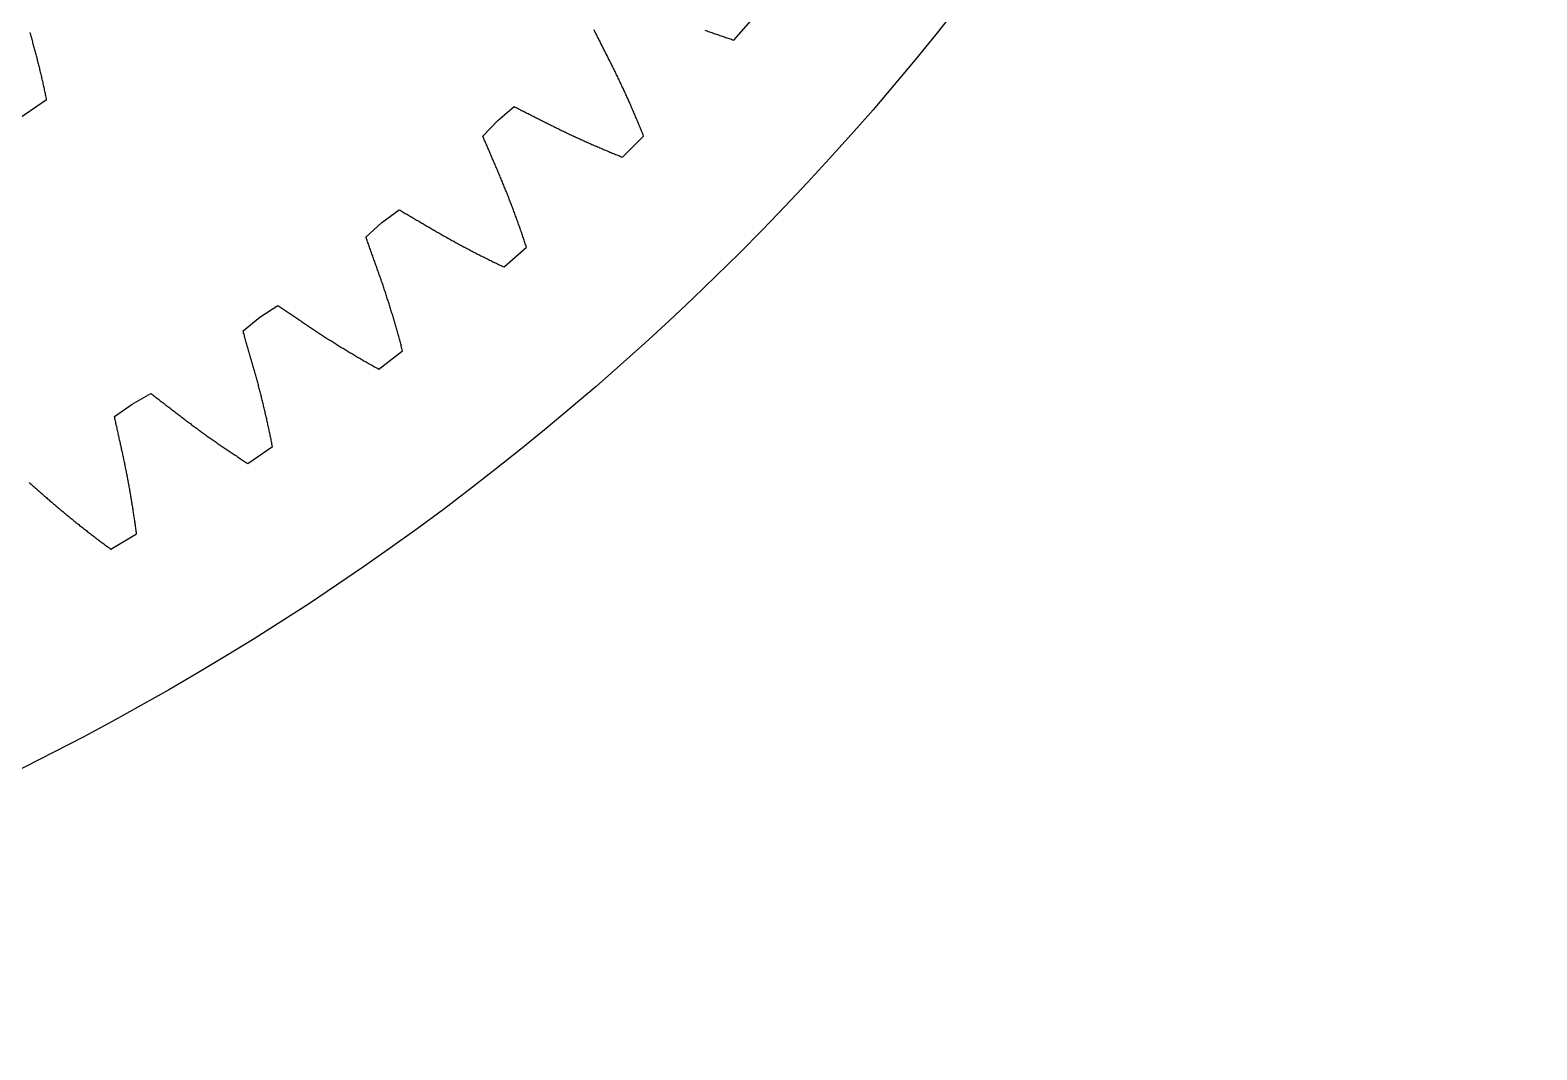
# Model space of a CAD drawing. Header units: metres. Extents: x -108 to 108, y -108 to 108.
# Drawn here: x 48.4 to 108.5, y -108.5 to -67.8 of the extents above; entities that cross this region are included whole.
import ezdxf

# ---------------------------------------------------------------- set-up
doc = ezdxf.new("R2010")
doc.units = ezdxf.units.M

msp = doc.modelspace()

# ---------------------------------------------------------------- linework, layer by layer
for points in [[(48.414, -85.878), (48.45, -85.91), (48.486, -85.941), (48.522, -85.972), (48.558, -86.004), (48.594, -86.035), (48.63, -86.067), (48.666, -86.098), (48.701, -86.129), (48.737, -86.161), (48.773, -86.192), (48.809, -86.224), (48.845, -86.255), (48.881, -86.286), (48.917, -86.318), (48.953, -86.349), (48.988, -86.381), (49.024, -86.412), (49.06, -86.443), (49.096, -86.475), (49.132, -86.506), (49.168, -86.538), (49.204, -86.569), (49.24, -86.6), (49.276, -86.632), (49.312, -86.663), (49.348, -86.694), (49.384, -86.725), (49.42, -86.756), (49.457, -86.787), (49.493, -86.818), (49.53, -86.849), (49.566, -86.88), (49.603, -86.911), (49.639, -86.942), (49.676, -86.973), (49.713, -87.004), (49.75, -87.035), (49.787, -87.065), (49.824, -87.096), (49.861, -87.127), (49.898, -87.157), (49.935, -87.188), (49.972, -87.219), (50.009, -87.249), (50.046, -87.28), (50.084, -87.31), (50.121, -87.341), (50.159, -87.371), (50.196, -87.401), (50.234, -87.432), (50.271, -87.462), (50.309, -87.492), (50.347, -87.522), (50.385, -87.552), (50.422, -87.583), (50.46, -87.613), (50.498, -87.643), (50.536, -87.673), (50.574, -87.703), (50.613, -87.733), (50.651, -87.763), (50.689, -87.792), (50.727, -87.822), (50.766, -87.852), (50.804, -87.882), (50.842, -87.912), (50.881, -87.941), (50.92, -87.971), (50.958, -88.001), (50.997, -88.03), (51.036, -88.06), (51.074, -88.089), (51.113, -88.119), (51.152, -88.148), (51.191, -88.178), (51.23, -88.207), (51.269, -88.236), (51.308, -88.266), (51.347, -88.295), (51.387, -88.324), (51.426, -88.354), (51.465, -88.383), (51.505, -88.412), (51.544, -88.441), (51.584, -88.47), (51.623, -88.499), (51.663, -88.528), (52.689, -87.921), (52.683, -87.872), (52.676, -87.824), (52.67, -87.775), (52.663, -87.727), (52.657, -87.678), (52.65, -87.63), (52.643, -87.581), (52.637, -87.533), (52.63, -87.484), (52.623, -87.436), (52.616, -87.387), (52.609, -87.339), (52.602, -87.291), (52.595, -87.242), (52.588, -87.194), (52.581, -87.146), (52.574, -87.098), (52.566, -87.05), (52.559, -87.002), (52.551, -86.953), (52.544, -86.905), (52.536, -86.857), (52.529, -86.809), (52.521, -86.761), (52.514, -86.713), (52.506, -86.666), (52.498, -86.618), (52.49, -86.57), (52.482, -86.522), (52.474, -86.474), (52.466, -86.426), (52.458, -86.379), (52.45, -86.331), (52.442, -86.283), (52.433, -86.236), (52.425, -86.188), (52.417, -86.141), (52.408, -86.093), (52.4, -86.046), (52.391, -85.998), (52.382, -85.951), (52.374, -85.903), (52.365, -85.856), (52.356, -85.809), (52.347, -85.761), (52.338, -85.714), (52.329, -85.667), (52.32, -85.62), (52.311, -85.572), (52.302, -85.525), (52.293, -85.478), (52.283, -85.431), (52.274, -85.384), (52.265, -85.337), (52.255, -85.29), (52.246, -85.243), (52.236, -85.196), (52.226, -85.149), (52.217, -85.103), (52.207, -85.056), (52.197, -85.009), (52.187, -84.962), (52.177, -84.916), (52.167, -84.869), (52.157, -84.822), (52.147, -84.776), (52.137, -84.729), (52.126, -84.683), (52.116, -84.636), (52.106, -84.59), (52.096, -84.543), (52.085, -84.497), (52.075, -84.45), (52.065, -84.403), (52.055, -84.357), (52.044, -84.31), (52.034, -84.264), (52.024, -84.217), (52.014, -84.171), (52.003, -84.124), (51.993, -84.077), (51.983, -84.031), (51.973, -83.984), (51.962, -83.938), (51.952, -83.891), (51.942, -83.845), (51.932, -83.798), (51.922, -83.751), (51.911, -83.705), (51.901, -83.658), (51.891, -83.612), (51.881, -83.565), (51.87, -83.518), (51.86, -83.472), (51.85, -83.425), (51.84, -83.378), (51.829, -83.332), (51.819, -83.285), (51.809, -83.239), (52.511, -82.744), (52.511, -82.744), (53.257, -82.319), (53.295, -82.348), (53.333, -82.378), (53.371, -82.407), (53.409, -82.436), (53.447, -82.465), (53.484, -82.494), (53.522, -82.523), (53.56, -82.552), (53.598, -82.581), (53.636, -82.61), (53.673, -82.64), (53.711, -82.669), (53.749, -82.698), (53.787, -82.727), (53.825, -82.756), (53.862, -82.785), (53.9, -82.814), (53.938, -82.843), (53.976, -82.872), (54.013, -82.902), (54.051, -82.931), (54.089, -82.96), (54.127, -82.989), (54.165, -83.018), (54.202, -83.047), (54.24, -83.076), (54.278, -83.105), (54.316, -83.134), (54.353, -83.163), (54.391, -83.192), (54.429, -83.221), (54.467, -83.251), (54.504, -83.28), (54.542, -83.309), (54.58, -83.338), (54.618, -83.367), (54.656, -83.395), (54.694, -83.424), (54.732, -83.453), (54.77, -83.482), (54.809, -83.511), (54.847, -83.539), (54.885, -83.568), (54.924, -83.597), (54.962, -83.625), (55.001, -83.654), (55.039, -83.682), (55.078, -83.711), (55.116, -83.739), (55.155, -83.767), (55.194, -83.796), (55.233, -83.824), (55.272, -83.852), (55.311, -83.881), (55.35, -83.909), (55.389, -83.937), (55.428, -83.965), (55.467, -83.993), (55.506, -84.021), (55.546, -84.049), (55.585, -84.077), (55.624, -84.105), (55.664, -84.133), (55.703, -84.16), (55.743, -84.188), (55.783, -84.216), (55.822, -84.244), (55.862, -84.271), (55.902, -84.299), (55.942, -84.327), (55.981, -84.354), (56.021, -84.382), (56.061, -84.409), (56.101, -84.436), (56.142, -84.464), (56.182, -84.491), (56.222, -84.518), (56.262, -84.546), (56.302, -84.573), (56.343, -84.6), (56.383, -84.627), (56.424, -84.654), (56.464, -84.681), (56.505, -84.709), (56.545, -84.736), (56.586, -84.762), (56.627, -84.789), (56.668, -84.816), (56.708, -84.843), (56.749, -84.87), (56.79, -84.897), (56.831, -84.923), (56.872, -84.95), (56.913, -84.977), (56.954, -85.003), (56.996, -85.03), (57.037, -85.056), (57.078, -85.083), (57.119, -85.109), (58.106, -84.439), (58.096, -84.391), (58.087, -84.343), (58.077, -84.295), (58.068, -84.247), (58.058, -84.199), (58.049, -84.151), (58.039, -84.103), (58.029, -84.055), (58.019, -84.007), (58.009, -83.959), (57.999, -83.911), (57.989, -83.863), (57.979, -83.816), (57.969, -83.768), (57.959, -83.72), (57.949, -83.672), (57.939, -83.625), (57.928, -83.577), (57.918, -83.53), (57.908, -83.482), (57.897, -83.435), (57.887, -83.387), (57.876, -83.34), (57.865, -83.292), (57.855, -83.245), (57.844, -83.198), (57.833, -83.15), (57.822, -83.103), (57.811, -83.056), (57.8, -83.009), (57.789, -82.962), (57.778, -82.914), (57.767, -82.867), (57.756, -82.82), (57.745, -82.773), (57.733, -82.726), (57.722, -82.679), (57.711, -82.632), (57.699, -82.586), (57.688, -82.539), (57.676, -82.492), (57.664, -82.445), (57.653, -82.398), (57.641, -82.352), (57.629, -82.305), (57.617, -82.259), (57.605, -82.212), (57.593, -82.165), (57.581, -82.119), (57.569, -82.072), (57.557, -82.026), (57.545, -81.98), (57.532, -81.933), (57.52, -81.887), (57.507, -81.841), (57.495, -81.794), (57.482, -81.748), (57.47, -81.702), (57.457, -81.656), (57.444, -81.61), (57.432, -81.564), (57.419, -81.518), (57.406, -81.472), (57.393, -81.426), (57.38, -81.38), (57.367, -81.334), (57.354, -81.288), (57.341, -81.243), (57.328, -81.197), (57.314, -81.151), (57.301, -81.105), (57.288, -81.059), (57.275, -81.014), (57.262, -80.968), (57.249, -80.922), (57.236, -80.876), (57.222, -80.83), (57.209, -80.784), (57.196, -80.739), (57.183, -80.693), (57.17, -80.647), (57.157, -80.601), (57.144, -80.555), (57.13, -80.509), (57.117, -80.463), (57.104, -80.418), (57.091, -80.372), (57.078, -80.326), (57.065, -80.28), (57.052, -80.234), (57.038, -80.188), (57.025, -80.142), (57.012, -80.097), (56.999, -80.051), (56.986, -80.005), (56.973, -79.959), (56.959, -79.913), (56.946, -79.867), (56.933, -79.821), (57.603, -79.284), (57.603, -79.284), (58.321, -78.813), (58.361, -78.839), (58.4, -78.866), (58.44, -78.893), (58.48, -78.92), (58.519, -78.946), (58.559, -78.973), (58.598, -79), (58.638, -79.026), (58.677, -79.053), (58.717, -79.08), (58.756, -79.106), (58.796, -79.133), (58.836, -79.16), (58.875, -79.186), (58.915, -79.213), (58.954, -79.24), (58.994, -79.266), (59.033, -79.293), (59.073, -79.32), (59.112, -79.346), (59.152, -79.373), (59.191, -79.4), (59.231, -79.426), (59.27, -79.453), (59.31, -79.48), (59.349, -79.506), (59.389, -79.533), (59.428, -79.56), (59.468, -79.586), (59.508, -79.613), (59.547, -79.64), (59.587, -79.666), (59.626, -79.693), (59.666, -79.719), (59.705, -79.746), (59.745, -79.773), (59.785, -79.799), (59.824, -79.825), (59.864, -79.852), (59.904, -79.878), (59.944, -79.904), (59.984, -79.931), (60.024, -79.957), (60.064, -79.983), (60.104, -80.009), (60.145, -80.035), (60.185, -80.061), (60.225, -80.087), (60.266, -80.113), (60.306, -80.139), (60.347, -80.165), (60.387, -80.191), (60.428, -80.216), (60.468, -80.242), (60.509, -80.268), (60.55, -80.293), (60.591, -80.319), (60.632, -80.344), (60.673, -80.37), (60.714, -80.395), (60.755, -80.421), (60.796, -80.446), (60.837, -80.471), (60.878, -80.497), (60.919, -80.522), (60.96, -80.547), (61.002, -80.572), (61.043, -80.597), (61.085, -80.623), (61.126, -80.648), (61.168, -80.673), (61.209, -80.697), (61.251, -80.722), (61.293, -80.747), (61.334, -80.772), (61.376, -80.797), (61.418, -80.822), (61.46, -80.846), (61.502, -80.871), (61.544, -80.895), (61.586, -80.92), (61.628, -80.945), (61.67, -80.969), (61.712, -80.993), (61.754, -81.018), (61.797, -81.042), (61.839, -81.066), (61.881, -81.091), (61.924, -81.115), (61.966, -81.139), (62.009, -81.163), (62.051, -81.187), (62.094, -81.211), (62.137, -81.235), (62.179, -81.259), (62.222, -81.283), (62.265, -81.307), (62.308, -81.331), (62.351, -81.355), (63.293, -80.624), (63.281, -80.577), (63.268, -80.529), (63.256, -80.482), (63.243, -80.434), (63.23, -80.387), (63.218, -80.34), (63.205, -80.292), (63.192, -80.245), (63.18, -80.198), (63.167, -80.151), (63.154, -80.104), (63.141, -80.057), (63.128, -80.01), (63.115, -79.963), (63.102, -79.916), (63.088, -79.869), (63.075, -79.822), (63.062, -79.775), (63.049, -79.728), (63.035, -79.681), (63.022, -79.635), (63.008, -79.588), (62.995, -79.541), (62.981, -79.495), (62.968, -79.448), (62.954, -79.401), (62.94, -79.355), (62.926, -79.308), (62.912, -79.262), (62.898, -79.216), (62.885, -79.169), (62.87, -79.123), (62.856, -79.077), (62.842, -79.03), (62.828, -78.984), (62.814, -78.938), (62.8, -78.892), (62.785, -78.846), (62.771, -78.8), (62.756, -78.754), (62.742, -78.708), (62.727, -78.662), (62.713, -78.616), (62.698, -78.57), (62.683, -78.524), (62.668, -78.478), (62.654, -78.433), (62.639, -78.387), (62.624, -78.341), (62.609, -78.296), (62.594, -78.25), (62.578, -78.205), (62.563, -78.159), (62.548, -78.114), (62.533, -78.068), (62.517, -78.023), (62.502, -77.978), (62.487, -77.932), (62.471, -77.887), (62.455, -77.842), (62.44, -77.797), (62.424, -77.752), (62.408, -77.707), (62.393, -77.662), (62.377, -77.617), (62.361, -77.572), (62.345, -77.527), (62.329, -77.482), (62.313, -77.437), (62.297, -77.392), (62.281, -77.347), (62.265, -77.302), (62.249, -77.257), (62.233, -77.212), (62.217, -77.167), (62.201, -77.123), (62.185, -77.078), (62.169, -77.033), (62.153, -76.988), (62.137, -76.943), (62.121, -76.898), (62.105, -76.853), (62.089, -76.808), (62.073, -76.763), (62.057, -76.718), (62.041, -76.673), (62.025, -76.628), (62.009, -76.583), (61.993, -76.538), (61.977, -76.494), (61.961, -76.449), (61.945, -76.404), (61.929, -76.359), (61.913, -76.314), (61.897, -76.269), (61.881, -76.224), (61.865, -76.179), (61.849, -76.134), (61.833, -76.089), (62.468, -75.51), (62.468, -75.51), (63.155, -74.995), (63.196, -75.019), (63.237, -75.044), (63.278, -75.068), (63.32, -75.092), (63.361, -75.116), (63.402, -75.14), (63.443, -75.164), (63.484, -75.188), (63.525, -75.213), (63.566, -75.237), (63.608, -75.261), (63.649, -75.285), (63.69, -75.309), (63.731, -75.333), (63.772, -75.357), (63.813, -75.382), (63.854, -75.406), (63.896, -75.43), (63.937, -75.454), (63.978, -75.478), (64.019, -75.502), (64.06, -75.526), (64.101, -75.551), (64.142, -75.575), (64.183, -75.599), (64.225, -75.623), (64.266, -75.647), (64.307, -75.671), (64.348, -75.695), (64.389, -75.719), (64.43, -75.743), (64.471, -75.768), (64.512, -75.792), (64.553, -75.816), (64.595, -75.84), (64.636, -75.864), (64.677, -75.888), (64.719, -75.912), (64.76, -75.935), (64.802, -75.959), (64.843, -75.983), (64.885, -76.006), (64.926, -76.03), (64.968, -76.054), (65.01, -76.077), (65.051, -76.101), (65.093, -76.124), (65.135, -76.148), (65.177, -76.171), (65.219, -76.194), (65.261, -76.217), (65.303, -76.241), (65.345, -76.264), (65.388, -76.287), (65.43, -76.31), (65.472, -76.333), (65.514, -76.356), (65.557, -76.379), (65.599, -76.402), (65.642, -76.425), (65.684, -76.447), (65.727, -76.47), (65.77, -76.493), (65.812, -76.515), (65.855, -76.538), (65.898, -76.561), (65.941, -76.583), (65.983, -76.605), (66.026, -76.628), (66.069, -76.65), (66.112, -76.673), (66.155, -76.695), (66.199, -76.717), (66.242, -76.739), (66.285, -76.761), (66.328, -76.784), (66.372, -76.806), (66.415, -76.828), (66.458, -76.85), (66.502, -76.871), (66.545, -76.893), (66.589, -76.915), (66.632, -76.937), (66.676, -76.959), (66.72, -76.98), (66.763, -77.002), (66.807, -77.024), (66.851, -77.045), (66.895, -77.067), (66.939, -77.088), (66.983, -77.11), (67.027, -77.131), (67.071, -77.152), (67.115, -77.174), (67.159, -77.195), (67.203, -77.216), (67.248, -77.237), (67.292, -77.258), (67.336, -77.279), (68.23, -76.491), (68.215, -76.444), (68.2, -76.398), (68.184, -76.351), (68.169, -76.305), (68.153, -76.258), (68.138, -76.212), (68.122, -76.165), (68.106, -76.119), (68.091, -76.073), (68.075, -76.026), (68.059, -75.98), (68.043, -75.934), (68.027, -75.888), (68.011, -75.842), (67.995, -75.796), (67.979, -75.75), (67.963, -75.704), (67.947, -75.658), (67.93, -75.612), (67.914, -75.566), (67.898, -75.52), (67.881, -75.475), (67.865, -75.429), (67.848, -75.383), (67.832, -75.337), (67.815, -75.292), (67.799, -75.246), (67.782, -75.201), (67.765, -75.155), (67.748, -75.11), (67.731, -75.064), (67.715, -75.019), (67.698, -74.974), (67.681, -74.928), (67.664, -74.883), (67.646, -74.838), (67.629, -74.793), (67.612, -74.748), (67.595, -74.703), (67.577, -74.658), (67.56, -74.613), (67.543, -74.568), (67.525, -74.523), (67.508, -74.478), (67.49, -74.433), (67.472, -74.389), (67.455, -74.344), (67.437, -74.299), (67.419, -74.255), (67.401, -74.21), (67.383, -74.165), (67.366, -74.121), (67.348, -74.076), (67.329, -74.032), (67.311, -73.988), (67.293, -73.943), (67.275, -73.899), (67.257, -73.855), (67.238, -73.811), (67.22, -73.767), (67.202, -73.723), (67.183, -73.679), (67.164, -73.635), (67.146, -73.591), (67.127, -73.547), (67.108, -73.503), (67.09, -73.459), (67.071, -73.415), (67.052, -73.371), (67.033, -73.328), (67.015, -73.284), (66.996, -73.24), (66.977, -73.196), (66.958, -73.152), (66.94, -73.109), (66.921, -73.065), (66.902, -73.021), (66.883, -72.977), (66.864, -72.933), (66.846, -72.889), (66.827, -72.846), (66.808, -72.802), (66.789, -72.758), (66.77, -72.714), (66.752, -72.67), (66.733, -72.626), (66.714, -72.583), (66.695, -72.539), (66.676, -72.495), (66.658, -72.451), (66.639, -72.407), (66.62, -72.363), (66.601, -72.319), (66.583, -72.276), (66.564, -72.232), (66.545, -72.188), (66.526, -72.144), (66.507, -72.1), (66.488, -72.056), (67.086, -71.439), (67.086, -71.439), (67.739, -70.882), (67.782, -70.903), (67.824, -70.925), (67.867, -70.946), (67.91, -70.968), (67.952, -70.989), (67.995, -71.011), (68.037, -71.032), (68.08, -71.054), (68.123, -71.075), (68.165, -71.097), (68.208, -71.118), (68.25, -71.14), (68.293, -71.161), (68.336, -71.183), (68.378, -71.204), (68.421, -71.226), (68.463, -71.247), (68.506, -71.269), (68.548, -71.29), (68.591, -71.312), (68.633, -71.333), (68.676, -71.355), (68.719, -71.376), (68.761, -71.398), (68.804, -71.419), (68.846, -71.441), (68.889, -71.462), (68.931, -71.484), (68.974, -71.505), (69.016, -71.527), (69.059, -71.548), (69.101, -71.57), (69.144, -71.591), (69.187, -71.613), (69.229, -71.634), (69.272, -71.655), (69.315, -71.677), (69.357, -71.698), (69.4, -71.719), (69.443, -71.74), (69.486, -71.761), (69.529, -71.782), (69.572, -71.803), (69.615, -71.824), (69.658, -71.845), (69.702, -71.866), (69.745, -71.887), (69.788, -71.907), (69.831, -71.928), (69.875, -71.949), (69.918, -71.969), (69.962, -71.99), (70.005, -72.01), (70.049, -72.031), (70.092, -72.051), (70.136, -72.071), (70.18, -72.092), (70.223, -72.112), (70.267, -72.132), (70.311, -72.152), (70.355, -72.172), (70.399, -72.192), (70.443, -72.212), (70.487, -72.232), (70.531, -72.252), (70.575, -72.272), (70.619, -72.291), (70.663, -72.311), (70.708, -72.331), (70.752, -72.35), (70.796, -72.37), (70.841, -72.39), (70.885, -72.409), (70.93, -72.428), (70.974, -72.448), (71.019, -72.467), (71.063, -72.486), (71.108, -72.506), (71.153, -72.525), (71.197, -72.544), (71.242, -72.563), (71.287, -72.582), (71.332, -72.601), (71.377, -72.62), (71.422, -72.639), (71.467, -72.658), (71.512, -72.677), (71.557, -72.695), (71.602, -72.714), (71.647, -72.733), (71.692, -72.751), (71.738, -72.77), (71.783, -72.789), (71.828, -72.807), (71.874, -72.826), (71.919, -72.844), (71.965, -72.862), (72.01, -72.881), (72.056, -72.899), (72.899, -72.056), (72.881, -72.01), (72.862, -71.965), (72.844, -71.919), (72.825, -71.874), (72.807, -71.828), (72.789, -71.783), (72.77, -71.738), (72.751, -71.692), (72.733, -71.647), (72.714, -71.602), (72.695, -71.557), (72.677, -71.512), (72.658, -71.467), (72.639, -71.422), (72.62, -71.377), (72.601, -71.332), (72.582, -71.287), (72.563, -71.242), (72.544, -71.197), (72.525, -71.153), (72.506, -71.108), (72.486, -71.063), (72.467, -71.019), (72.448, -70.974), (72.428, -70.93), (72.409, -70.885), (72.39, -70.841), (72.37, -70.796), (72.35, -70.752), (72.331, -70.708), (72.311, -70.663), (72.291, -70.619), (72.272, -70.575), (72.252, -70.531), (72.232, -70.487), (72.212, -70.443), (72.192, -70.399), (72.172, -70.355), (72.152, -70.311), (72.132, -70.267), (72.112, -70.223), (72.092, -70.18), (72.071, -70.136), (72.051, -70.092), (72.031, -70.049), (72.01, -70.005), (71.99, -69.962), (71.969, -69.918), (71.949, -69.875), (71.928, -69.831), (71.907, -69.788), (71.887, -69.745), (71.866, -69.702), (71.845, -69.658), (71.824, -69.615), (71.803, -69.572), (71.782, -69.529), (71.761, -69.486), (71.74, -69.443), (71.719, -69.4), (71.698, -69.357), (71.677, -69.315), (71.655, -69.272), (71.634, -69.229), (71.613, -69.187), (71.591, -69.144), (71.57, -69.102), (71.548, -69.059), (71.527, -69.016), (71.505, -68.974), (71.484, -68.931), (71.462, -68.889), (71.441, -68.846), (71.419, -68.804), (71.398, -68.761), (71.376, -68.719), (71.355, -68.676), (71.333, -68.633), (71.312, -68.591), (71.29, -68.548), (71.269, -68.506), (71.247, -68.463), (71.226, -68.421), (71.204, -68.378), (71.183, -68.336), (71.161, -68.293), (71.14, -68.25), (71.118, -68.208), (71.097, -68.165), (71.075, -68.123), (71.054, -68.08), (71.032, -68.037), (71.011, -67.995), (70.989, -67.952), (70.968, -67.91), (70.946, -67.867), (70.925, -67.824)], [(75.337, -67.832), (75.383, -67.848), (75.429, -67.865), (75.475, -67.881), (75.52, -67.898), (75.566, -67.914), (75.612, -67.93), (75.658, -67.947), (75.704, -67.963), (75.75, -67.979), (75.796, -67.995), (75.842, -68.011), (75.888, -68.027), (75.934, -68.043), (75.98, -68.059), (76.026, -68.075), (76.073, -68.091), (76.119, -68.106), (76.165, -68.122), (76.212, -68.138), (76.258, -68.153), (76.305, -68.169), (76.351, -68.184), (76.398, -68.2), (76.444, -68.215), (76.491, -68.231), (77.279, -67.336)], [(47.782, -71.505), (49.105, -70.602), (49.095, -70.554), (49.086, -70.506), (49.076, -70.458), (49.066, -70.41), (49.056, -70.363), (49.046, -70.315), (49.036, -70.267), (49.025, -70.219), (49.015, -70.171), (49.005, -70.124), (48.994, -70.076), (48.984, -70.028), (48.973, -69.981), (48.963, -69.933), (48.952, -69.886), (48.941, -69.839), (48.931, -69.791), (48.92, -69.744), (48.909, -69.696), (48.898, -69.649), (48.887, -69.602), (48.876, -69.555), (48.865, -69.508), (48.853, -69.461), (48.842, -69.413), (48.831, -69.366), (48.819, -69.319), (48.808, -69.273), (48.796, -69.226), (48.784, -69.179), (48.773, -69.132), (48.761, -69.085), (48.749, -69.039), (48.737, -68.992), (48.725, -68.945), (48.713, -68.899), (48.701, -68.852), (48.689, -68.806), (48.676, -68.759), (48.664, -68.713), (48.652, -68.666), (48.639, -68.62), (48.627, -68.574), (48.614, -68.528), (48.601, -68.481), (48.589, -68.435), (48.576, -68.389), (48.563, -68.343), (48.55, -68.297), (48.537, -68.251), (48.524, -68.205), (48.511, -68.16), (48.497, -68.114), (48.484, -68.068), (48.471, -68.022), (48.457, -67.977), (48.444, -67.931)]]:
    msp.add_lwpolyline(points)
msp.add_circle((0, 0), 108.5)

doc.saveas('drawing.dxf')
